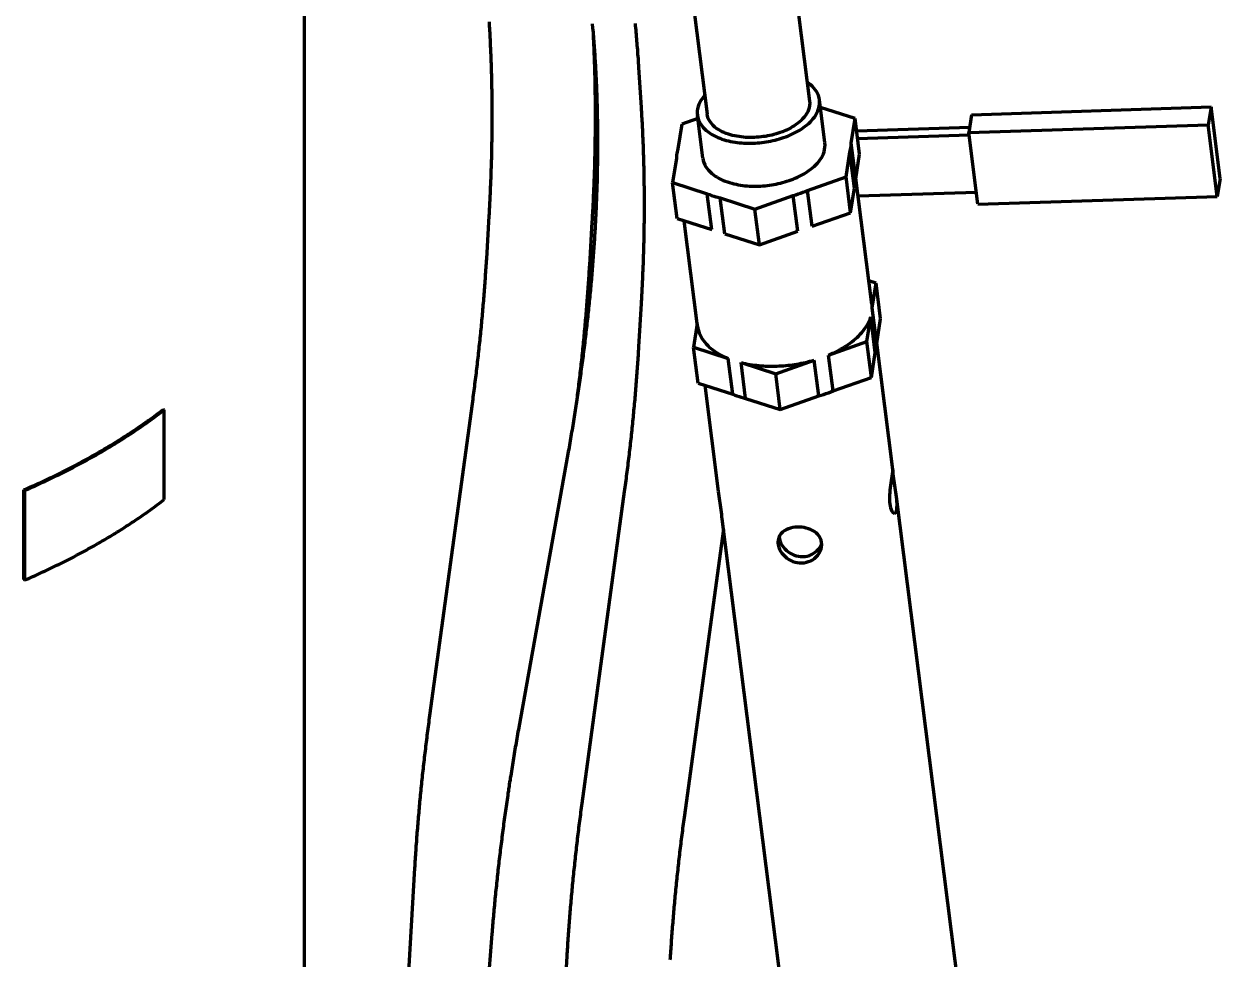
# Model space of a CAD drawing. Header units: millimetres. Extents: x 0 to 2382, y 0 to 420.
# Drawn here: x 335.54 to 362.76, y 74.96 to 96.25 of the extents above; entities that cross this region are included whole.
import ezdxf

# ---------------------------------------------------------------- set-up
doc = ezdxf.new("R2010")
doc.units = ezdxf.units.MM
doc.layers.add('01-VISIBLE', color=7, linetype='CONTINUOUS', lineweight=70)

msp = doc.modelspace()

# ---------------------------------------------------------------- linework, layer by layer
at = {"layer": '01-VISIBLE'}
for p, q in [((341.92, 72.668), (341.92, 111.598)), ((352.005, 105.633), (353.418, 94.496)), ((349.674, 105.337), (351.087, 94.2)), ((348.472, 96.254), (348.48, 96.16)), ((349.525, 95.264), (349.583, 94.348)), ((353.765, 93.546), (353.641, 94.524)), ((354.453, 94.101), (353.664, 94.354)), ((357.104, 94.183), (362.553, 94.363)), ((362.553, 94.363), (362.49, 93.958)), ((362.759, 92.733), (362.553, 94.363)), ((350.507, 93.97), (350.42, 93.409)), ((350.873, 94.099), (350.507, 93.97)), ((350.988, 93.194), (350.864, 94.172)), ((354.366, 93.54), (354.453, 94.101)), ((354.556, 93.286), (354.453, 94.101)), ((357.104, 94.183), (357.042, 93.778)), ((357.042, 93.778), (362.49, 93.958)), ((362.697, 92.328), (362.49, 93.958)), ((354.489, 93.817), (357.061, 93.903)), ((354.511, 93.646), (357.048, 93.729)), ((357.249, 92.148), (357.042, 93.778)), ((354.469, 92.725), (354.366, 93.54)), ((350.387, 93.201), (350.3, 92.64)), ((354.247, 92.77), (354.334, 93.331)), ((354.437, 92.516), (354.334, 93.331)), ((354.469, 92.725), (354.556, 93.286)), ((350.3, 92.64), (351.089, 92.387)), ((350.404, 91.825), (350.3, 92.64)), ((353.371, 92.462), (354.247, 92.77)), ((354.35, 91.955), (354.247, 92.77)), ((354.836, 89.873), (354.472, 92.743)), ((362.759, 92.733), (362.697, 92.328)), ((351.192, 91.572), (351.089, 92.387)), ((351.486, 91.478), (351.382, 92.293)), ((351.382, 92.293), (352.171, 92.04)), ((352.171, 92.04), (353.046, 92.348)), ((353.149, 91.533), (353.046, 92.348)), ((353.475, 91.647), (353.371, 92.462)), ((354.35, 91.955), (354.437, 92.516)), ((354.524, 92.336), (357.213, 92.425)), ((357.249, 92.148), (362.697, 92.328)), ((352.274, 91.225), (352.171, 92.04)), ((346.118, 91.885), (346.06, 90.903)), ((348.464, 91.747), (348.406, 90.764)), ((350.404, 91.825), (351.192, 91.572)), ((350.868, 89.369), (350.563, 91.774)), ((353.475, 91.647), (354.35, 91.955)), ((351.486, 91.478), (352.274, 91.225)), ((352.274, 91.225), (353.149, 91.533)), ((348.48, 90.794), (348.479, 90.789)), ((354.929, 90.352), (354.769, 90.403)), ((354.842, 89.791), (354.929, 90.352)), ((355.032, 89.537), (354.929, 90.352)), ((349.583, 89.885), (349.525, 88.903)), ((354.722, 89.021), (354.809, 89.582)), ((354.913, 88.767), (354.809, 89.582)), ((354.945, 88.976), (354.842, 89.791)), ((350.86, 89.433), (350.776, 88.891)), ((354.945, 88.976), (355.032, 89.537)), ((350.776, 88.891), (351.565, 88.638)), ((350.88, 88.075), (350.776, 88.891)), ((353.847, 88.713), (354.722, 89.021)), ((354.826, 88.206), (354.722, 89.021)), ((354.826, 88.206), (354.913, 88.767)), ((355.314, 86.108), (354.948, 88.994)), ((351.668, 87.823), (351.565, 88.638)), ((351.961, 87.728), (351.858, 88.543)), ((351.858, 88.543), (352.646, 88.291)), ((352.646, 88.291), (353.522, 88.599)), ((353.625, 87.783), (353.522, 88.599)), ((353.951, 87.898), (353.847, 88.713)), ((352.75, 87.475), (352.646, 88.291)), ((353.951, 87.898), (354.826, 88.206)), ((350.88, 88.075), (351.668, 87.823)), ((351.346, 85.605), (351.039, 88.024)), ((351.961, 87.728), (352.75, 87.475)), ((352.75, 87.475), (353.625, 87.783)), ((338.707, 87.476), (338.731, 87.466)), ((338.731, 85.425), (338.731, 87.466)), ((345.736, 87.608), (344.768, 80.506)), ((347.916, 86.468), (346.798, 80.232)), ((335.536, 85.645), (335.554, 85.631)), ((335.536, 83.604), (335.536, 85.645)), ((335.554, 83.59), (335.554, 85.631)), ((349.2, 85.607), (348.233, 78.506)), ((358.456, 61.347), (355.393, 85.487)), ((354.488, 60.843), (351.425, 84.983)), ((351.455, 84.747), (350.562, 78.189)), ((335.536, 83.604), (335.554, 83.59)), ((344.427, 77.032), (344.271, 74.409)), ((346.186, 75.534), (346.042, 73.704)), ((347.891, 75.032), (347.736, 72.409))]:
    msp.add_line(p, q, dxfattribs=at)
for points in [[(346.121, 96.299), (346.124, 96.249), (346.127, 96.199), (346.13, 96.149), (346.133, 96.098), (346.136, 96.048), (346.139, 95.998), (346.141, 95.948), (346.144, 95.898), (346.146, 95.848), (346.149, 95.798), (346.151, 95.748), (346.153, 95.697), (346.155, 95.647), (346.157, 95.597), (346.159, 95.547), (346.161, 95.497), (346.163, 95.447), (346.165, 95.397), (346.167, 95.346), (346.168, 95.296), (346.17, 95.246), (346.171, 95.196), (346.173, 95.146), (346.174, 95.096), (346.175, 95.045), (346.177, 94.995), (346.178, 94.945), (346.179, 94.895), (346.18, 94.845), (346.181, 94.795), (346.182, 94.744), (346.182, 94.694), (346.183, 94.644), (346.184, 94.594), (346.184, 94.544), (346.185, 94.493), (346.185, 94.443), (346.186, 94.393), (346.186, 94.343), (346.186, 94.293), (346.186, 94.243), (346.186, 94.192), (346.186, 94.142), (346.186, 94.092), (346.186, 94.042), (346.186, 93.992), (346.186, 93.941), (346.185, 93.891), (346.185, 93.841), (346.184, 93.791), (346.184, 93.741), (346.183, 93.691), (346.183, 93.64), (346.182, 93.59), (346.181, 93.54), (346.18, 93.49), (346.179, 93.44), (346.178, 93.389), (346.177, 93.339), (346.176, 93.289), (346.175, 93.239), (346.174, 93.189), (346.172, 93.139), (346.171, 93.088), (346.169, 93.038), (346.168, 92.988), (346.166, 92.938), (346.165, 92.888), (346.163, 92.838), (346.161, 92.788), (346.159, 92.737), (346.157, 92.687), (346.155, 92.637), (346.153, 92.587), (346.151, 92.537), (346.149, 92.487), (346.147, 92.437), (346.144, 92.386), (346.142, 92.336), (346.14, 92.286), (346.137, 92.236), (346.135, 92.186), (346.132, 92.136), (346.129, 92.086), (346.126, 92.036), (346.124, 91.985), (346.121, 91.935), (346.118, 91.885)], [(348.48, 96.16), (348.485, 96.11), (348.489, 96.06), (348.493, 96.01), (348.497, 95.96), (348.501, 95.91), (348.505, 95.86), (348.509, 95.81), (348.512, 95.76), (348.516, 95.71), (348.519, 95.66), (348.523, 95.61), (348.526, 95.56), (348.529, 95.51), (348.533, 95.459), (348.536, 95.409), (348.539, 95.359), (348.542, 95.309), (348.544, 95.259), (348.547, 95.209), (348.55, 95.159), (348.552, 95.108), (348.555, 95.058), (348.557, 95.008), (348.559, 94.958), (348.562, 94.908), (348.564, 94.858), (348.566, 94.808), (348.568, 94.757), (348.57, 94.707), (348.572, 94.657), (348.573, 94.607), (348.575, 94.557), (348.576, 94.506), (348.578, 94.456), (348.579, 94.406), (348.581, 94.356), (348.582, 94.306), (348.583, 94.255), (348.584, 94.205), (348.585, 94.155), (348.586, 94.105), (348.587, 94.055), (348.588, 94.004), (348.588, 93.954), (348.589, 93.904), (348.589, 93.854), (348.59, 93.804), (348.59, 93.753), (348.59, 93.703), (348.591, 93.653), (348.591, 93.603), (348.591, 93.553), (348.591, 93.502), (348.591, 93.452), (348.591, 93.402), (348.59, 93.352), (348.59, 93.302), (348.59, 93.251), (348.589, 93.201), (348.588, 93.151), (348.588, 93.101), (348.587, 93.051), (348.586, 93), (348.585, 92.95), (348.584, 92.9), (348.583, 92.85), (348.582, 92.8), (348.581, 92.749), (348.58, 92.699), (348.579, 92.649), (348.577, 92.599), (348.576, 92.549), (348.574, 92.498), (348.573, 92.448), (348.571, 92.398), (348.569, 92.348), (348.567, 92.298), (348.565, 92.247), (348.563, 92.197), (348.561, 92.147), (348.559, 92.097), (348.557, 92.047), (348.555, 91.997), (348.553, 91.946), (348.55, 91.896), (348.548, 91.846), (348.545, 91.796), (348.542, 91.746), (348.54, 91.696), (348.537, 91.646), (348.534, 91.595), (348.531, 91.545), (348.528, 91.495), (348.525, 91.445), (348.522, 91.395), (348.519, 91.345), (348.516, 91.295), (348.512, 91.245), (348.509, 91.195), (348.506, 91.145), (348.502, 91.094), (348.499, 91.044), (348.495, 90.994), (348.491, 90.944), (348.487, 90.894), (348.484, 90.844), (348.48, 90.794)], [(349.446, 96.263), (349.45, 96.213), (349.455, 96.163), (349.46, 96.113), (349.464, 96.063), (349.469, 96.013), (349.473, 95.963), (349.477, 95.913), (349.481, 95.863), (349.485, 95.813), (349.489, 95.763), (349.493, 95.714), (349.497, 95.664), (349.501, 95.614), (349.504, 95.564), (349.508, 95.514), (349.512, 95.464), (349.515, 95.414), (349.518, 95.364), (349.522, 95.314), (349.525, 95.264)], [(348.488, 96.073), (348.49, 96.022), (348.493, 95.972), (348.495, 95.922), (348.498, 95.872), (348.5, 95.821), (348.502, 95.771), (348.504, 95.721), (348.506, 95.67), (348.508, 95.62), (348.51, 95.57), (348.512, 95.52), (348.514, 95.469), (348.515, 95.419), (348.517, 95.369), (348.519, 95.318), (348.52, 95.268), (348.522, 95.218), (348.523, 95.167), (348.524, 95.117), (348.526, 95.067), (348.527, 95.016), (348.528, 94.966), (348.529, 94.916), (348.53, 94.865), (348.531, 94.815), (348.532, 94.765), (348.532, 94.715), (348.533, 94.664), (348.534, 94.614), (348.534, 94.564), (348.535, 94.513), (348.535, 94.463), (348.535, 94.413), (348.536, 94.362), (348.536, 94.312), (348.536, 94.262), (348.536, 94.211), (348.536, 94.161), (348.536, 94.111), (348.536, 94.06), (348.536, 94.01), (348.536, 93.96), (348.535, 93.909), (348.535, 93.859), (348.535, 93.809), (348.534, 93.758), (348.534, 93.708), (348.533, 93.658), (348.532, 93.607), (348.532, 93.557), (348.531, 93.507), (348.53, 93.456), (348.529, 93.406), (348.528, 93.356), (348.527, 93.305), (348.526, 93.255), (348.525, 93.205), (348.523, 93.154), (348.522, 93.104), (348.521, 93.054), (348.519, 93.003), (348.518, 92.953), (348.516, 92.903), (348.515, 92.853), (348.513, 92.802), (348.511, 92.752), (348.509, 92.702), (348.508, 92.651), (348.506, 92.601), (348.504, 92.551), (348.502, 92.501), (348.5, 92.45), (348.497, 92.4), (348.495, 92.35), (348.493, 92.299), (348.491, 92.249), (348.488, 92.199), (348.486, 92.149), (348.483, 92.098), (348.481, 92.048), (348.478, 91.998), (348.475, 91.948), (348.472, 91.897), (348.47, 91.847), (348.467, 91.797), (348.464, 91.747)], [(353.641, 94.524), (353.632, 94.574), (353.618, 94.622), (353.598, 94.669), (353.574, 94.713), (353.546, 94.755), (353.515, 94.794), (353.481, 94.831), (353.444, 94.865), (353.404, 94.897), (353.364, 94.927)], [(351.032, 94.631), (351, 94.592), (350.97, 94.552), (350.943, 94.509), (350.919, 94.465), (350.898, 94.419), (350.881, 94.371), (350.869, 94.322), (350.862, 94.273), (350.86, 94.222), (350.864, 94.172)], [(353.418, 94.496), (353.421, 94.446), (353.418, 94.396), (353.408, 94.347), (353.393, 94.3), (353.374, 94.254), (353.35, 94.21), (353.322, 94.168), (353.291, 94.128), (353.258, 94.091), (353.223, 94.056), (353.186, 94.022), (353.147, 93.991), (353.106, 93.961), (353.065, 93.933), (353.022, 93.907), (352.979, 93.882), (352.934, 93.859), (352.889, 93.838), (352.843, 93.817), (352.797, 93.799), (352.75, 93.781), (352.703, 93.765), (352.655, 93.75), (352.607, 93.737), (352.558, 93.724), (352.509, 93.713), (352.46, 93.703), (352.411, 93.694), (352.362, 93.687), (352.312, 93.681), (352.262, 93.676), (352.212, 93.672), (352.162, 93.669), (352.112, 93.668), (352.062, 93.668), (352.012, 93.669), (351.962, 93.671), (351.912, 93.675), (351.863, 93.68), (351.813, 93.687), (351.764, 93.695), (351.715, 93.705), (351.666, 93.716), (351.617, 93.729), (351.57, 93.743), (351.522, 93.76), (351.476, 93.779), (351.43, 93.799), (351.386, 93.822), (351.343, 93.848), (351.301, 93.876), (351.262, 93.906), (351.225, 93.94), (351.191, 93.977), (351.16, 94.016), (351.134, 94.059), (351.112, 94.104), (351.096, 94.151), (351.087, 94.2)], [(352.127, 93.538), (352.178, 93.541), (352.229, 93.544), (352.279, 93.548), (352.33, 93.554), (352.381, 93.56), (352.431, 93.568), (352.481, 93.576), (352.531, 93.586), (352.581, 93.596), (352.63, 93.608), (352.68, 93.621), (352.729, 93.635), (352.777, 93.65), (352.826, 93.666), (352.874, 93.683), (352.921, 93.701), (352.968, 93.721), (353.015, 93.742), (353.061, 93.764), (353.106, 93.787), (353.15, 93.811), (353.194, 93.837), (353.237, 93.865), (353.279, 93.894), (353.32, 93.924), (353.36, 93.956), (353.398, 93.989), (353.435, 94.025), (353.469, 94.062), (353.502, 94.101), (353.533, 94.142), (353.56, 94.184), (353.585, 94.229), (353.606, 94.275), (353.623, 94.323), (353.636, 94.373), (353.643, 94.423), (353.645, 94.474), (353.641, 94.524)], [(349.583, 94.348), (349.586, 94.298), (349.589, 94.248), (349.592, 94.198), (349.595, 94.148), (349.598, 94.098), (349.601, 94.048), (349.603, 93.998), (349.606, 93.948), (349.609, 93.898), (349.611, 93.847), (349.613, 93.797), (349.616, 93.747), (349.618, 93.697), (349.62, 93.647), (349.622, 93.597), (349.624, 93.547), (349.626, 93.496), (349.628, 93.446), (349.63, 93.396), (349.631, 93.346), (349.633, 93.296), (349.635, 93.246), (349.636, 93.196), (349.638, 93.145), (349.639, 93.095), (349.64, 93.045), (349.641, 92.995), (349.643, 92.945), (349.644, 92.895), (349.645, 92.844), (349.646, 92.794), (349.646, 92.744), (349.647, 92.694), (349.648, 92.644), (349.648, 92.593), (349.649, 92.543), (349.65, 92.493), (349.65, 92.443), (349.65, 92.393), (349.651, 92.343), (349.651, 92.292), (349.651, 92.242), (349.651, 92.192), (349.651, 92.142), (349.651, 92.092), (349.651, 92.041), (349.651, 91.991), (349.65, 91.941), (349.65, 91.891), (349.65, 91.841), (349.649, 91.791), (349.649, 91.74), (349.648, 91.69), (349.647, 91.64), (349.647, 91.59), (349.646, 91.54), (349.645, 91.489), (349.644, 91.439), (349.643, 91.389), (349.642, 91.339), (349.641, 91.289), (349.64, 91.239), (349.638, 91.188), (349.637, 91.138), (349.636, 91.088), (349.634, 91.038), (349.633, 90.988), (349.631, 90.938), (349.629, 90.887), (349.628, 90.837), (349.626, 90.787), (349.624, 90.737), (349.622, 90.687), (349.62, 90.637), (349.618, 90.587), (349.616, 90.536), (349.614, 90.486), (349.611, 90.436), (349.609, 90.386), (349.607, 90.336), (349.604, 90.286), (349.602, 90.236), (349.599, 90.185), (349.597, 90.135), (349.594, 90.085), (349.591, 90.035), (349.588, 89.985), (349.586, 89.935), (349.583, 89.885)], [(353.664, 94.354), (353.664, 94.354), (353.664, 94.354), (353.664, 94.354), (353.663, 94.354), (353.663, 94.354), (353.663, 94.354)], [(350.864, 94.172), (350.873, 94.122), (350.888, 94.073), (350.908, 94.026), (350.932, 93.981), (350.961, 93.939), (350.993, 93.899), (351.028, 93.862), (351.065, 93.828), (351.105, 93.796), (351.147, 93.766), (351.19, 93.739), (351.235, 93.714), (351.28, 93.691), (351.327, 93.67), (351.374, 93.651), (351.422, 93.633), (351.471, 93.618), (351.52, 93.603), (351.569, 93.591), (351.619, 93.58), (351.669, 93.57), (351.72, 93.561), (351.77, 93.554), (351.821, 93.549), (351.872, 93.544), (351.923, 93.541), (351.974, 93.538), (352.025, 93.537), (352.076, 93.537), (352.127, 93.538)], [(350.42, 93.409), (350.41, 93.375), (350.402, 93.341), (350.396, 93.306), (350.391, 93.271), (350.388, 93.236), (350.387, 93.201)], [(352.251, 92.56), (352.302, 92.563), (352.353, 92.566), (352.404, 92.57), (352.454, 92.576), (352.505, 92.582), (352.555, 92.59), (352.605, 92.598), (352.655, 92.608), (352.705, 92.618), (352.755, 92.63), (352.804, 92.643), (352.853, 92.657), (352.902, 92.672), (352.95, 92.688), (352.998, 92.705), (353.045, 92.723), (353.092, 92.743), (353.139, 92.764), (353.185, 92.786), (353.23, 92.809), (353.275, 92.833), (353.318, 92.859), (353.361, 92.887), (353.403, 92.916), (353.444, 92.946), (353.484, 92.978), (353.522, 93.011), (353.559, 93.047), (353.594, 93.084), (353.626, 93.123), (353.657, 93.164), (353.685, 93.206), (353.709, 93.251), (353.73, 93.297), (353.747, 93.345), (353.76, 93.394), (353.767, 93.445), (353.769, 93.496), (353.765, 93.546)], [(354.334, 93.331), (354.343, 93.365), (354.351, 93.4), (354.358, 93.434), (354.362, 93.469), (354.365, 93.504), (354.366, 93.54)], [(350.988, 93.194), (350.997, 93.144), (351.012, 93.095), (351.032, 93.048), (351.056, 93.003), (351.085, 92.961), (351.117, 92.921), (351.152, 92.884), (351.19, 92.85), (351.229, 92.818), (351.271, 92.788), (351.314, 92.761), (351.359, 92.736), (351.404, 92.713), (351.451, 92.692), (351.498, 92.673), (351.546, 92.655), (351.595, 92.64), (351.644, 92.625), (351.693, 92.613), (351.743, 92.602), (351.793, 92.592), (351.844, 92.583), (351.894, 92.576), (351.945, 92.57), (351.996, 92.566), (352.047, 92.562), (352.098, 92.56), (352.149, 92.559), (352.2, 92.559), (352.251, 92.56)], [(351.089, 92.387), (351.137, 92.368), (351.185, 92.351), (351.234, 92.335), (351.283, 92.319), (351.332, 92.306), (351.382, 92.293)], [(353.046, 92.348), (353.101, 92.364), (353.156, 92.382), (353.21, 92.4), (353.264, 92.42), (353.318, 92.441), (353.371, 92.462)], [(346.06, 90.903), (346.057, 90.853), (346.054, 90.803), (346.051, 90.753), (346.047, 90.703), (346.044, 90.652), (346.041, 90.602), (346.037, 90.552), (346.034, 90.502), (346.031, 90.452), (346.027, 90.402), (346.023, 90.352), (346.02, 90.302), (346.016, 90.252), (346.012, 90.202), (346.008, 90.152), (346.005, 90.102), (346.001, 90.052), (345.997, 90.002), (345.992, 89.952), (345.988, 89.902), (345.984, 89.852), (345.98, 89.802), (345.975, 89.752), (345.971, 89.702), (345.967, 89.652), (345.962, 89.602), (345.958, 89.552), (345.953, 89.502), (345.948, 89.452), (345.944, 89.402), (345.939, 89.352), (345.934, 89.302), (345.929, 89.252), (345.924, 89.202), (345.919, 89.152), (345.914, 89.102), (345.909, 89.052), (345.904, 89.003), (345.898, 88.953), (345.893, 88.903), (345.888, 88.853), (345.882, 88.803), (345.877, 88.753), (345.871, 88.703), (345.866, 88.653), (345.86, 88.603), (345.854, 88.554), (345.849, 88.504), (345.843, 88.454), (345.837, 88.404), (345.831, 88.354), (345.825, 88.304), (345.819, 88.255), (345.813, 88.205), (345.807, 88.155), (345.801, 88.105), (345.794, 88.055), (345.788, 88.006), (345.782, 87.956), (345.775, 87.906), (345.769, 87.856), (345.762, 87.807), (345.756, 87.757), (345.749, 87.707), (345.742, 87.657), (345.736, 87.608)], [(348.479, 90.789), (348.475, 90.739), (348.471, 90.689), (348.467, 90.639), (348.463, 90.589), (348.459, 90.539), (348.454, 90.489), (348.45, 90.439), (348.446, 90.39), (348.441, 90.34), (348.437, 90.29), (348.432, 90.24), (348.427, 90.19), (348.423, 90.14), (348.418, 90.09), (348.413, 90.04), (348.408, 89.99), (348.403, 89.941), (348.398, 89.891), (348.393, 89.841), (348.388, 89.791), (348.383, 89.741), (348.378, 89.691), (348.372, 89.642), (348.367, 89.592), (348.362, 89.542), (348.356, 89.492), (348.351, 89.442), (348.345, 89.393), (348.339, 89.343), (348.334, 89.293), (348.328, 89.243), (348.322, 89.194), (348.316, 89.144), (348.31, 89.094), (348.304, 89.044), (348.298, 88.995), (348.292, 88.945), (348.286, 88.895), (348.28, 88.845), (348.273, 88.796), (348.267, 88.746), (348.261, 88.696), (348.254, 88.647), (348.248, 88.597), (348.241, 88.547), (348.234, 88.498), (348.228, 88.448), (348.221, 88.398), (348.214, 88.349), (348.207, 88.299), (348.201, 88.249), (348.194, 88.2), (348.187, 88.15), (348.18, 88.101), (348.172, 88.051), (348.165, 88.001), (348.158, 87.952), (348.151, 87.902), (348.143, 87.853), (348.136, 87.803), (348.129, 87.754), (348.121, 87.704), (348.114, 87.655), (348.106, 87.605), (348.098, 87.556), (348.091, 87.506), (348.083, 87.457), (348.075, 87.407), (348.067, 87.358), (348.059, 87.308), (348.051, 87.259), (348.043, 87.209), (348.035, 87.16), (348.027, 87.11), (348.019, 87.061), (348.011, 87.011), (348.002, 86.962), (347.994, 86.913), (347.985, 86.863), (347.977, 86.814), (347.969, 86.764), (347.96, 86.715), (347.951, 86.666), (347.943, 86.616), (347.934, 86.567), (347.925, 86.518), (347.916, 86.468)], [(348.406, 90.764), (348.403, 90.714), (348.4, 90.663), (348.396, 90.613), (348.393, 90.563), (348.39, 90.512), (348.387, 90.462), (348.383, 90.412), (348.38, 90.361), (348.376, 90.311), (348.373, 90.261), (348.369, 90.21), (348.366, 90.16), (348.362, 90.11), (348.358, 90.059), (348.354, 90.009), (348.35, 89.959), (348.347, 89.908), (348.343, 89.858), (348.338, 89.808), (348.334, 89.758), (348.33, 89.707), (348.326, 89.657), (348.322, 89.607), (348.317, 89.556), (348.313, 89.506), (348.309, 89.456), (348.304, 89.406), (348.299, 89.355), (348.295, 89.305), (348.29, 89.255), (348.285, 89.205), (348.281, 89.155), (348.276, 89.104), (348.271, 89.054), (348.266, 89.004), (348.261, 88.954), (348.256, 88.903), (348.251, 88.853), (348.246, 88.803), (348.24, 88.753), (348.235, 88.703), (348.23, 88.653), (348.224, 88.602), (348.219, 88.552), (348.213, 88.502), (348.208, 88.452), (348.202, 88.402), (348.197, 88.352), (348.191, 88.302), (348.185, 88.251), (348.179, 88.201), (348.173, 88.151), (348.167, 88.101), (348.161, 88.051), (348.155, 88.001), (348.149, 87.951), (348.143, 87.901), (348.137, 87.851), (348.131, 87.801), (348.124, 87.75), (348.118, 87.7), (348.112, 87.65), (348.105, 87.6)], [(354.842, 89.791), (354.842, 89.804), (354.841, 89.818), (354.84, 89.832), (354.839, 89.846), (354.838, 89.859), (354.836, 89.873)], [(353.847, 88.713), (353.894, 88.733), (353.941, 88.754), (353.988, 88.776), (354.034, 88.799), (354.079, 88.823), (354.124, 88.848), (354.169, 88.874), (354.212, 88.9), (354.256, 88.928), (354.298, 88.957), (354.34, 88.987), (354.381, 89.018), (354.421, 89.05), (354.46, 89.083), (354.498, 89.118), (354.535, 89.153), (354.571, 89.19), (354.605, 89.229), (354.638, 89.268), (354.669, 89.309), (354.698, 89.351), (354.726, 89.395), (354.751, 89.44), (354.773, 89.486), (354.793, 89.533), (354.809, 89.582)], [(350.868, 89.369), (350.877, 89.32), (350.889, 89.271), (350.904, 89.223), (350.924, 89.176), (350.946, 89.131), (350.972, 89.087), (351, 89.046), (351.03, 89.006), (351.063, 88.967), (351.098, 88.931), (351.135, 88.896), (351.173, 88.863), (351.213, 88.832), (351.254, 88.803), (351.296, 88.775), (351.338, 88.748), (351.382, 88.723), (351.427, 88.7), (351.472, 88.678), (351.518, 88.657), (351.565, 88.638)], [(349.525, 88.903), (349.522, 88.852), (349.519, 88.802), (349.515, 88.752), (349.512, 88.702), (349.509, 88.652), (349.506, 88.602), (349.502, 88.552), (349.499, 88.502), (349.495, 88.452), (349.492, 88.402), (349.488, 88.352), (349.485, 88.302), (349.481, 88.252), (349.477, 88.202), (349.473, 88.152), (349.469, 88.102), (349.465, 88.051), (349.461, 88.001), (349.457, 87.951), (349.453, 87.901), (349.449, 87.851), (349.445, 87.801), (349.44, 87.751), (349.436, 87.701), (349.431, 87.651), (349.427, 87.601), (349.422, 87.552), (349.418, 87.502), (349.413, 87.452), (349.408, 87.402), (349.404, 87.352), (349.399, 87.302), (349.394, 87.252), (349.389, 87.202), (349.384, 87.152), (349.379, 87.102), (349.374, 87.052), (349.368, 87.002), (349.363, 86.952), (349.358, 86.902), (349.353, 86.852), (349.347, 86.803), (349.342, 86.753), (349.336, 86.703), (349.331, 86.653), (349.325, 86.603), (349.319, 86.553), (349.313, 86.503), (349.308, 86.454), (349.302, 86.404), (349.296, 86.354), (349.29, 86.304), (349.284, 86.254), (349.278, 86.204), (349.272, 86.155), (349.265, 86.105), (349.259, 86.055), (349.253, 86.005), (349.246, 85.955), (349.24, 85.906), (349.234, 85.856), (349.227, 85.806), (349.22, 85.756), (349.214, 85.707), (349.207, 85.657), (349.2, 85.607)], [(354.913, 88.767), (354.922, 88.801), (354.93, 88.835), (354.937, 88.87), (354.941, 88.905), (354.944, 88.94), (354.945, 88.976)], [(354.913, 88.767), (354.922, 88.801), (354.93, 88.835), (354.937, 88.87), (354.941, 88.905), (354.944, 88.94), (354.945, 88.976)], [(351.858, 88.543), (351.908, 88.532), (351.958, 88.521), (352.008, 88.511), (352.059, 88.502), (352.11, 88.494), (352.161, 88.487), (352.212, 88.481), (352.263, 88.476), (352.314, 88.472), (352.365, 88.468), (352.416, 88.465), (352.468, 88.464), (352.519, 88.462), (352.57, 88.462), (352.622, 88.463), (352.673, 88.464)], [(352.673, 88.464), (352.724, 88.466), (352.774, 88.469), (352.825, 88.472), (352.875, 88.477), (352.926, 88.482), (352.976, 88.487), (353.026, 88.494), (353.077, 88.501), (353.127, 88.509), (353.177, 88.518), (353.226, 88.527), (353.276, 88.537), (353.325, 88.548), (353.375, 88.559), (353.424, 88.572), (353.473, 88.585), (353.522, 88.599)], [(351.668, 87.823), (351.716, 87.804), (351.764, 87.787), (351.813, 87.77), (351.862, 87.755), (351.912, 87.741), (351.961, 87.728)], [(351.668, 87.823), (351.716, 87.804), (351.764, 87.787), (351.813, 87.77), (351.862, 87.755), (351.912, 87.741), (351.961, 87.728)], [(353.625, 87.783), (353.68, 87.8), (353.735, 87.818), (353.789, 87.836), (353.844, 87.856), (353.897, 87.876), (353.951, 87.898)], [(353.625, 87.783), (353.68, 87.8), (353.735, 87.818), (353.789, 87.836), (353.844, 87.856), (353.897, 87.876), (353.951, 87.898)], [(335.536, 85.645), (335.582, 85.665), (335.628, 85.685), (335.674, 85.706), (335.72, 85.726), (335.766, 85.747), (335.812, 85.768), (335.857, 85.788), (335.903, 85.809), (335.949, 85.831), (335.994, 85.852), (336.04, 85.873), (336.085, 85.895), (336.131, 85.916), (336.176, 85.938), (336.221, 85.96), (336.266, 85.982), (336.312, 86.004), (336.357, 86.027), (336.402, 86.049), (336.447, 86.072), (336.491, 86.094), (336.536, 86.117), (336.581, 86.14), (336.626, 86.163), (336.67, 86.187), (336.715, 86.21), (336.759, 86.234), (336.804, 86.257), (336.848, 86.281), (336.892, 86.305), (336.936, 86.329), (336.98, 86.353), (337.024, 86.378), (337.068, 86.402), (337.112, 86.427), (337.156, 86.452), (337.199, 86.477), (337.243, 86.502), (337.286, 86.527), (337.33, 86.552), (337.373, 86.578), (337.416, 86.604), (337.46, 86.63), (337.503, 86.655), (337.546, 86.682), (337.588, 86.708), (337.631, 86.734), (337.674, 86.761), (337.717, 86.788), (337.759, 86.815), (337.801, 86.842), (337.844, 86.869), (337.886, 86.896), (337.928, 86.924), (337.97, 86.951), (338.012, 86.979), (338.054, 87.007), (338.095, 87.035), (338.137, 87.063), (338.179, 87.092), (338.22, 87.12), (338.261, 87.149), (338.302, 87.178), (338.343, 87.207), (338.384, 87.236), (338.425, 87.266), (338.466, 87.295), (338.506, 87.325), (338.547, 87.355), (338.587, 87.385), (338.627, 87.415), (338.667, 87.446), (338.707, 87.476)], [(335.554, 85.631), (335.6, 85.651), (335.646, 85.672), (335.692, 85.692), (335.738, 85.713), (335.784, 85.733), (335.83, 85.754), (335.876, 85.775), (335.922, 85.796), (335.968, 85.817), (336.013, 85.838), (336.059, 85.86), (336.104, 85.881), (336.15, 85.903), (336.195, 85.925), (336.241, 85.947), (336.286, 85.969), (336.331, 85.991), (336.376, 86.013), (336.421, 86.036), (336.466, 86.059), (336.511, 86.081), (336.556, 86.104), (336.601, 86.127), (336.646, 86.15), (336.69, 86.174), (336.735, 86.197), (336.78, 86.221), (336.824, 86.244), (336.868, 86.268), (336.913, 86.292), (336.957, 86.317), (337.001, 86.341), (337.045, 86.365), (337.089, 86.39), (337.133, 86.415), (337.177, 86.439), (337.221, 86.464), (337.264, 86.49), (337.308, 86.515), (337.351, 86.54), (337.395, 86.566), (337.438, 86.592), (337.481, 86.618), (337.524, 86.644), (337.567, 86.67), (337.61, 86.696), (337.653, 86.723), (337.696, 86.749), (337.739, 86.776), (337.781, 86.803), (337.824, 86.83), (337.866, 86.857), (337.908, 86.885), (337.951, 86.912), (337.993, 86.94), (338.035, 86.968), (338.077, 86.996), (338.118, 87.024), (338.16, 87.052), (338.202, 87.081), (338.243, 87.109), (338.284, 87.138), (338.326, 87.167), (338.367, 87.196), (338.408, 87.226), (338.449, 87.255), (338.489, 87.285), (338.53, 87.314), (338.57, 87.344), (338.611, 87.374), (338.651, 87.405), (338.691, 87.435), (338.731, 87.466)], [(355.314, 86.11), (355.305, 86.058), (355.297, 86.006), (355.289, 85.953), (355.28, 85.901), (355.272, 85.848), (355.265, 85.796), (355.257, 85.743), (355.251, 85.691), (355.245, 85.638), (355.241, 85.585), (355.237, 85.532), (355.236, 85.479), (355.236, 85.426), (355.238, 85.373), (355.243, 85.32)], [(355.314, 86.108), (355.314, 86.109), (355.314, 86.109), (355.314, 86.11), (355.314, 86.11), (355.314, 86.11), (355.314, 86.11)], [(355.393, 85.487), (355.386, 85.539), (355.379, 85.59), (355.371, 85.642), (355.363, 85.694), (355.355, 85.745), (355.347, 85.797), (355.339, 85.849), (355.332, 85.9), (355.326, 85.952), (355.321, 86.004), (355.317, 86.056), (355.314, 86.108)], [(351.425, 84.983), (351.422, 85.035), (351.418, 85.088), (351.413, 85.14), (351.407, 85.191), (351.4, 85.243), (351.392, 85.295), (351.385, 85.347), (351.376, 85.398), (351.368, 85.45), (351.361, 85.501), (351.353, 85.553), (351.346, 85.605)], [(355.347, 85.111), (355.384, 85.141), (355.4, 85.188), (355.406, 85.238), (355.408, 85.288), (355.407, 85.338), (355.404, 85.387), (355.399, 85.437), (355.393, 85.487)], [(335.554, 83.59), (335.6, 83.61), (335.646, 83.63), (335.692, 83.651), (335.738, 83.671), (335.784, 83.692), (335.83, 83.713), (335.876, 83.734), (335.922, 83.755), (335.968, 83.776), (336.013, 83.797), (336.059, 83.819), (336.104, 83.84), (336.15, 83.862), (336.195, 83.884), (336.241, 83.906), (336.286, 83.928), (336.331, 83.95), (336.376, 83.972), (336.421, 83.995), (336.466, 84.017), (336.511, 84.04), (336.556, 84.063), (336.601, 84.086), (336.646, 84.109), (336.69, 84.132), (336.735, 84.156), (336.78, 84.18), (336.824, 84.203), (336.868, 84.227), (336.913, 84.251), (336.957, 84.275), (337.001, 84.3), (337.045, 84.324), (337.089, 84.349), (337.133, 84.373), (337.177, 84.398), (337.221, 84.423), (337.264, 84.448), (337.308, 84.474), (337.351, 84.499), (337.395, 84.525), (337.438, 84.55), (337.481, 84.576), (337.524, 84.602), (337.567, 84.628), (337.61, 84.655), (337.653, 84.681), (337.696, 84.708), (337.739, 84.735), (337.781, 84.762), (337.824, 84.789), (337.866, 84.816), (337.908, 84.843), (337.951, 84.871), (337.993, 84.899), (338.035, 84.927), (338.077, 84.955), (338.118, 84.983), (338.16, 85.011), (338.202, 85.04), (338.243, 85.068), (338.284, 85.097), (338.326, 85.126), (338.367, 85.155), (338.408, 85.184), (338.449, 85.214), (338.489, 85.243), (338.53, 85.273), (338.57, 85.303), (338.611, 85.333), (338.651, 85.364), (338.691, 85.394), (338.731, 85.425)], [(355.243, 85.32), (355.249, 85.279), (355.258, 85.239), (355.27, 85.2), (355.287, 85.162), (355.311, 85.129), (355.347, 85.111)], [(351.425, 84.981), (351.425, 84.982), (351.425, 84.982), (351.425, 84.982), (351.425, 84.983), (351.425, 84.983), (351.425, 84.983)], [(353.139, 84.796), (353.087, 84.793), (353.035, 84.785), (352.984, 84.774), (352.935, 84.758), (352.887, 84.737), (352.842, 84.711), (352.801, 84.679), (352.765, 84.641), (352.735, 84.598), (352.714, 84.551), (352.702, 84.5)], [(353.69, 84.347), (353.694, 84.398), (353.69, 84.448), (353.679, 84.498), (353.66, 84.545), (353.635, 84.589), (353.603, 84.629), (353.566, 84.664), (353.526, 84.695), (353.482, 84.721), (353.437, 84.743), (353.389, 84.761), (353.34, 84.775), (353.29, 84.786), (353.24, 84.793), (353.189, 84.796), (353.139, 84.796)], [(352.702, 84.5), (352.698, 84.448), (352.703, 84.395), (352.715, 84.344), (352.734, 84.295), (352.758, 84.248), (352.787, 84.204), (352.82, 84.164), (352.858, 84.126), (352.898, 84.093), (352.941, 84.063), (352.988, 84.038), (353.036, 84.016), (353.086, 84), (353.137, 83.989), (353.189, 83.982), (353.242, 83.981)], [(352.723, 84.573), (352.731, 84.522), (352.745, 84.473), (352.766, 84.426), (352.791, 84.382), (352.82, 84.34), (352.853, 84.301), (352.89, 84.265), (352.93, 84.233), (352.972, 84.205), (353.017, 84.18), (353.064, 84.16), (353.113, 84.144), (353.163, 84.133), (353.213, 84.127), (353.264, 84.126)], [(353.264, 84.126), (353.314, 84.13), (353.364, 84.139), (353.412, 84.154), (353.458, 84.173), (353.502, 84.196), (353.544, 84.225), (353.582, 84.257), (353.617, 84.293), (353.647, 84.333), (353.673, 84.376), (353.693, 84.422)], [(353.242, 83.981), (353.294, 83.986), (353.345, 83.996), (353.395, 84.011), (353.443, 84.031), (353.489, 84.056), (353.531, 84.086), (353.57, 84.121), (353.605, 84.159), (353.635, 84.202), (353.66, 84.248), (353.678, 84.296), (353.69, 84.347)], [(344.768, 80.506), (344.761, 80.456), (344.755, 80.406), (344.748, 80.356), (344.741, 80.306), (344.735, 80.255), (344.728, 80.205), (344.722, 80.155), (344.715, 80.105), (344.709, 80.055), (344.703, 80.004), (344.696, 79.954), (344.69, 79.904), (344.684, 79.854), (344.678, 79.804), (344.672, 79.753), (344.666, 79.703), (344.66, 79.653), (344.654, 79.603), (344.648, 79.552), (344.642, 79.502), (344.636, 79.452), (344.631, 79.402), (344.625, 79.351), (344.62, 79.301), (344.614, 79.251), (344.609, 79.2), (344.603, 79.15), (344.598, 79.1), (344.592, 79.049), (344.587, 78.999), (344.582, 78.949), (344.577, 78.898), (344.572, 78.848), (344.567, 78.798), (344.562, 78.747), (344.557, 78.697), (344.552, 78.647), (344.547, 78.596), (344.542, 78.546), (344.538, 78.496), (344.533, 78.445), (344.529, 78.395), (344.524, 78.344), (344.52, 78.294), (344.515, 78.244), (344.511, 78.193), (344.507, 78.143), (344.502, 78.092), (344.498, 78.042), (344.494, 77.991), (344.49, 77.941), (344.486, 77.891), (344.482, 77.84), (344.478, 77.79), (344.474, 77.739), (344.47, 77.689), (344.467, 77.638), (344.463, 77.588), (344.459, 77.537), (344.456, 77.487), (344.452, 77.436), (344.449, 77.386), (344.446, 77.335), (344.442, 77.285), (344.439, 77.234), (344.436, 77.184), (344.433, 77.133), (344.43, 77.083), (344.427, 77.032)], [(346.798, 80.232), (346.789, 80.183), (346.78, 80.133), (346.772, 80.084), (346.763, 80.034), (346.754, 79.984), (346.746, 79.935), (346.737, 79.885), (346.729, 79.835), (346.72, 79.785), (346.712, 79.736), (346.703, 79.686), (346.695, 79.636), (346.687, 79.586), (346.678, 79.537), (346.67, 79.487), (346.662, 79.437), (346.654, 79.387), (346.646, 79.338), (346.638, 79.288), (346.63, 79.238), (346.622, 79.188), (346.614, 79.138), (346.606, 79.089), (346.599, 79.039), (346.591, 78.989), (346.583, 78.939), (346.576, 78.889), (346.568, 78.839), (346.561, 78.789), (346.553, 78.74), (346.546, 78.69), (346.538, 78.64), (346.531, 78.59), (346.524, 78.54), (346.517, 78.49), (346.51, 78.44), (346.503, 78.39), (346.495, 78.34), (346.489, 78.29), (346.482, 78.24), (346.475, 78.19), (346.468, 78.14), (346.461, 78.09), (346.454, 78.041), (346.448, 77.991), (346.441, 77.941), (346.435, 77.891), (346.428, 77.841), (346.422, 77.791), (346.415, 77.74), (346.409, 77.69), (346.402, 77.64), (346.396, 77.59), (346.39, 77.54), (346.384, 77.49), (346.378, 77.44), (346.372, 77.39), (346.366, 77.34), (346.36, 77.29), (346.354, 77.24), (346.348, 77.19), (346.342, 77.14), (346.337, 77.09), (346.331, 77.039), (346.325, 76.989), (346.32, 76.939), (346.314, 76.889), (346.309, 76.839), (346.303, 76.789), (346.298, 76.739), (346.293, 76.689), (346.288, 76.638), (346.282, 76.588), (346.277, 76.538), (346.272, 76.488), (346.267, 76.438), (346.262, 76.388), (346.257, 76.337), (346.252, 76.287), (346.248, 76.237), (346.243, 76.187), (346.238, 76.136), (346.234, 76.086), (346.229, 76.036), (346.225, 75.986), (346.22, 75.936), (346.216, 75.885), (346.211, 75.835), (346.207, 75.785), (346.203, 75.735), (346.199, 75.684), (346.194, 75.634), (346.19, 75.584), (346.186, 75.534)], [(348.233, 78.506), (348.226, 78.456), (348.219, 78.405), (348.213, 78.355), (348.206, 78.305), (348.2, 78.255), (348.193, 78.205), (348.187, 78.155), (348.18, 78.104), (348.174, 78.054), (348.167, 78.004), (348.161, 77.954), (348.155, 77.904), (348.149, 77.853), (348.143, 77.803), (348.137, 77.753), (348.13, 77.703), (348.125, 77.652), (348.119, 77.602), (348.113, 77.552), (348.107, 77.502), (348.101, 77.451), (348.096, 77.401), (348.09, 77.351), (348.084, 77.301), (348.079, 77.25), (348.073, 77.2), (348.068, 77.15), (348.063, 77.099), (348.057, 77.049), (348.052, 76.999), (348.047, 76.948), (348.042, 76.898), (348.037, 76.848), (348.032, 76.797), (348.027, 76.747), (348.022, 76.697), (348.017, 76.646), (348.012, 76.596), (348.007, 76.545), (348.003, 76.495), (347.998, 76.445), (347.993, 76.394), (347.989, 76.344), (347.984, 76.294), (347.98, 76.243), (347.976, 76.193), (347.971, 76.142), (347.967, 76.092), (347.963, 76.041), (347.959, 75.991), (347.955, 75.941), (347.951, 75.89), (347.947, 75.84), (347.943, 75.789), (347.939, 75.739), (347.935, 75.688), (347.932, 75.638), (347.928, 75.587), (347.924, 75.537), (347.921, 75.486), (347.917, 75.436), (347.914, 75.386), (347.91, 75.335), (347.907, 75.285), (347.904, 75.234), (347.901, 75.184), (347.898, 75.133), (347.894, 75.083), (347.891, 75.032)], [(350.562, 78.189), (350.555, 78.139), (350.548, 78.089), (350.541, 78.039), (350.535, 77.99), (350.528, 77.94), (350.522, 77.89), (350.515, 77.84), (350.509, 77.791), (350.503, 77.741), (350.497, 77.691), (350.49, 77.641), (350.484, 77.591), (350.478, 77.542), (350.472, 77.492), (350.466, 77.442), (350.46, 77.392), (350.454, 77.342), (350.448, 77.292), (350.443, 77.243), (350.437, 77.193), (350.431, 77.143), (350.426, 77.093), (350.42, 77.043), (350.415, 76.993), (350.409, 76.943), (350.404, 76.893), (350.399, 76.844), (350.393, 76.794), (350.388, 76.744), (350.383, 76.694), (350.378, 76.644), (350.373, 76.594), (350.368, 76.544), (350.363, 76.494), (350.358, 76.444), (350.353, 76.394), (350.349, 76.344), (350.344, 76.294), (350.339, 76.244), (350.335, 76.194), (350.33, 76.144), (350.326, 76.094), (350.322, 76.044), (350.317, 75.994), (350.313, 75.944), (350.309, 75.894), (350.305, 75.844), (350.301, 75.794), (350.297, 75.744), (350.293, 75.694), (350.289, 75.644), (350.285, 75.594), (350.281, 75.544), (350.277, 75.494), (350.274, 75.444), (350.27, 75.394), (350.266, 75.344), (350.263, 75.294), (350.26, 75.244), (350.256, 75.194), (350.253, 75.144), (350.25, 75.094), (350.246, 75.044), (350.243, 74.993), (350.24, 74.943)]]:
    msp.add_lwpolyline(points, dxfattribs=at)

doc.saveas('drawing.dxf')
